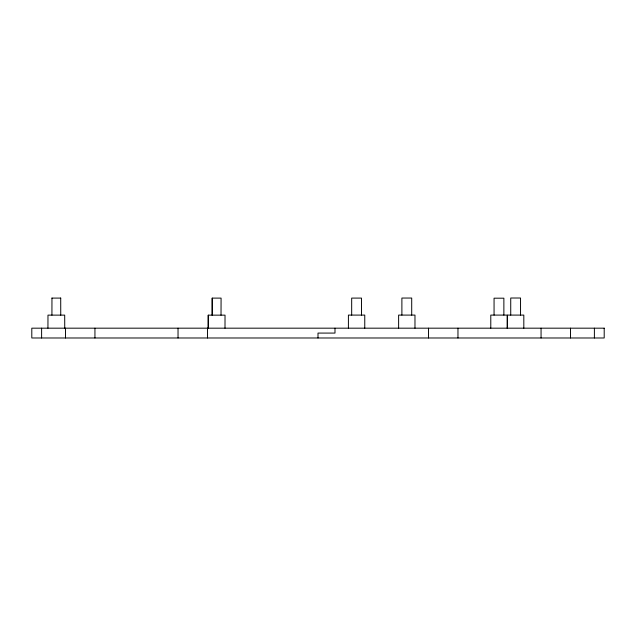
<?xml version="1.0" encoding="UTF-8"?>
<svg xmlns="http://www.w3.org/2000/svg" width="636" height="636" viewBox="0 0 636 636"><rect width="100%" height="100%" fill="white"/><g stroke="black" fill="none" stroke-linecap="round" stroke-linejoin="round"><path stroke-width="0.95" d="M51.929 298.093L60.746 298.093M64.737 328.176L64.697 315.122L47.978 315.122L47.938 328.176M594.39 328.176L594.39 337.986M570.508 328.176L570.508 337.986M541.061 328.176L541.061 337.986M523.818 328.176L523.818 315.09L507.456 315.09L507.456 328.176M520.542 315.09L520.542 298.014L510.732 298.014L510.732 315.09M507.146 328.176L507.146 315.09L490.785 315.09L490.785 328.176M503.871 315.09L503.871 298.189L494.061 298.189L494.061 315.09M457.968 328.176L457.968 337.986M428.529 328.176L428.529 337.986M414.974 328.176L414.974 315.09L398.621 315.09L398.621 328.176M411.707 315.09L411.707 298.046L401.888 298.046L401.888 315.09M364.762 328.176L364.762 315.09L348.409 315.09L348.409 328.176M361.487 315.09L361.487 298.093L351.676 298.093L351.676 315.09M334.989 328.176L334.989 333.081L318 333.081L318 337.986M225.001 328.176L225.025 315.146L208.242 315.146L208.242 328.176L208.258 315.178M221.018 315.178L221.082 298.109L212.178 298.109L212.178 315.146M212.241 298.125L212.241 315.178M207.471 328.176L207.471 337.986M178.032 328.176L178.032 337.986M94.939 328.176L94.939 337.986M65.492 328.176L65.492 337.986M60.714 298.053L60.746 315.146M51.961 298.053L51.929 315.146M41.61 328.176L41.61 337.986M604.2 328.176L31.8 328.176L31.8 337.986L604.2 337.986L604.2 328.176"/></g></svg>
